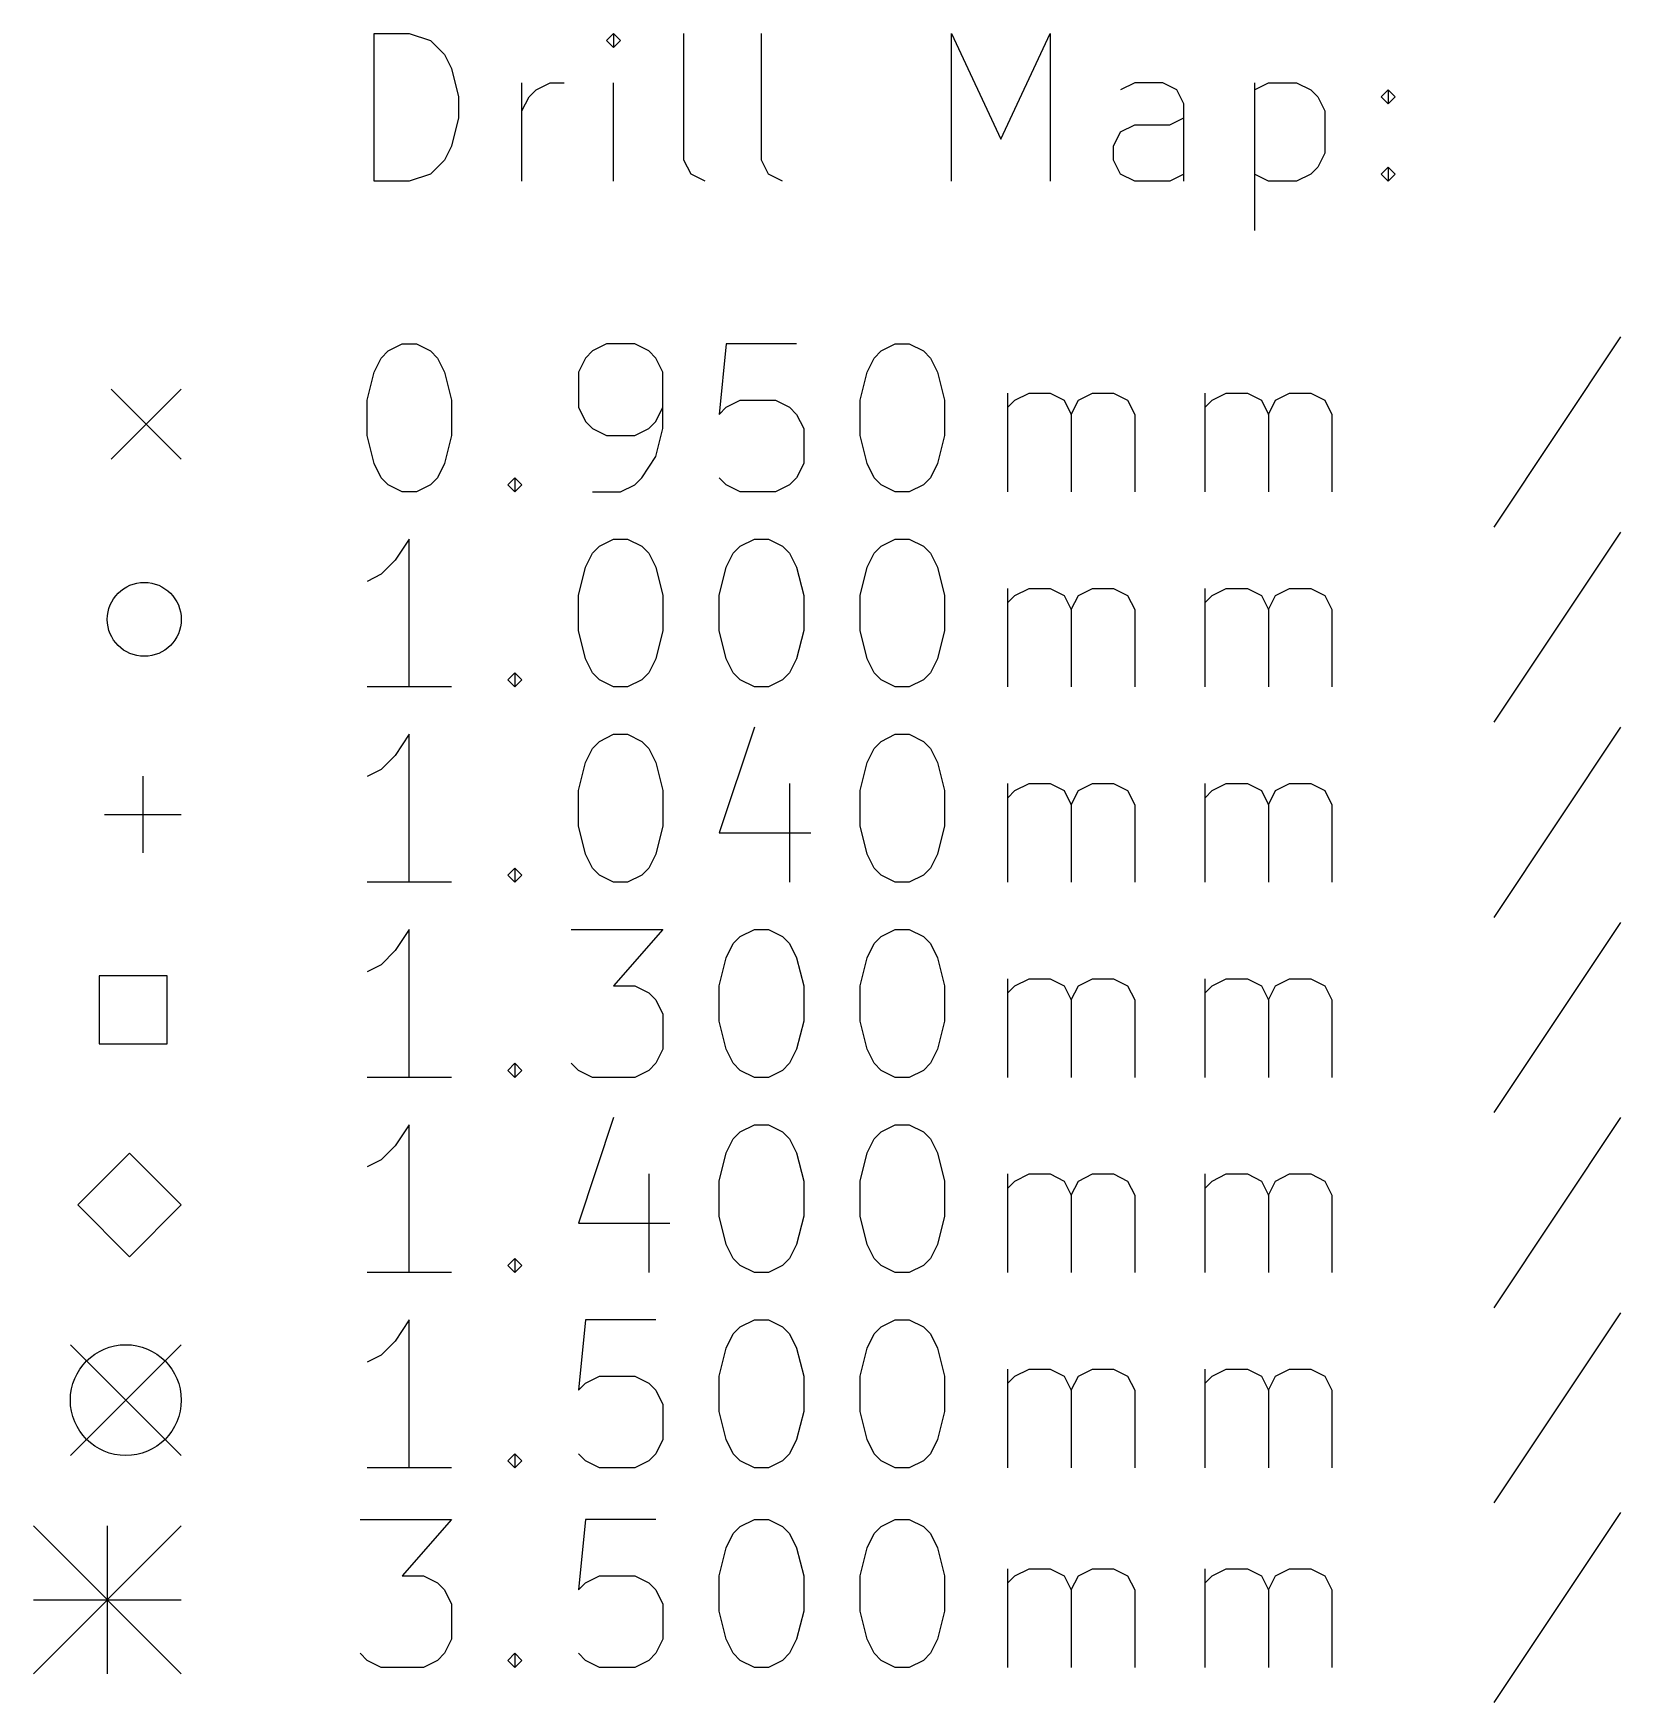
# Model space of a CAD drawing. Extents: x -2 to 92, y -24 to 92.
# Drawn here: x -2.1 to 19.36, y -23.79 to -1.21 of the extents above; entities that cross this region are included whole.
import ezdxf

# ---------------------------------------------------------------- set-up
doc = ezdxf.new("R2010")
doc.units = 0
doc.layers.add('BLACK', color=7, linetype='CONTINUOUS')

msp = doc.modelspace()

# ---------------------------------------------------------------- linework, layer by layer
at = {"layer": 'BLACK', "linetype": 'CONTINUOUS'}
for p, q in [((2.507768, -3.214838), (2.507768, -1.214838)), ((2.507768, -1.214838), (2.983958, -1.214838)), ((2.983958, -1.214838), (3.269673, -1.310076)), ((3.269673, -1.310076), (3.460149, -1.500552)), ((5.745863, -1.214838), (5.650625, -1.310076)), ((5.650625, -1.310076), (5.745863, -1.405314)), ((5.841101, -1.310076), (5.745863, -1.214838)), ((5.745863, -1.214838), (5.745863, -1.405314)), ((5.745863, -1.405314), (5.841101, -1.310076)), ((6.698244, -2.929123), (6.698244, -1.214838)), ((7.745863, -2.929123), (7.745863, -1.214838)), ((10.317292, -3.214838), (10.317292, -1.214838)), ((10.317292, -1.214838), (10.983959, -2.643409)), ((10.983959, -2.643409), (11.650625, -1.214838)), ((11.650625, -1.214838), (11.650625, -3.214838)), ((3.460149, -1.500552), (3.555387, -1.691028)), ((3.555387, -1.691028), (3.650625, -2.07198)), ((4.507768, -3.214838), (4.507768, -1.881504)), ((4.603006, -2.07198), (4.698244, -1.976742)), ((4.698244, -1.976742), (4.88872, -1.881504)), ((4.88872, -1.881504), (5.079197, -1.881504)), ((5.745863, -3.214838), (5.745863, -1.881504)), ((12.793482, -1.881504), (12.603006, -1.976742)), ((13.174435, -1.881504), (12.793482, -1.881504)), ((13.364911, -1.976742), (13.174435, -1.881504)), ((13.460149, -2.167219), (13.364911, -1.976742)), ((14.41253, -1.881504), (14.41253, -3.881504)), ((14.41253, -1.976742), (14.603006, -1.881504)), ((14.603006, -1.881504), (14.983959, -1.881504)), ((14.983959, -1.881504), (15.174435, -1.976742)), ((15.174435, -1.976742), (15.269673, -2.07198)), ((16.126816, -2.07198), (16.222054, -1.976742)), ((16.222054, -1.976742), (16.317292, -2.07198)), ((16.222054, -1.976742), (16.222054, -2.167219)), ((3.650625, -2.07198), (3.650625, -2.357695)), ((4.507768, -2.262457), (4.603006, -2.07198)), ((13.460149, -3.214838), (13.460149, -2.167219)), ((15.269673, -2.07198), (15.364911, -2.262457)), ((16.222054, -2.167219), (16.126816, -2.07198)), ((16.317292, -2.07198), (16.222054, -2.167219)), ((3.650625, -2.357695), (3.555387, -2.738647)), ((12.603006, -2.548171), (12.793482, -2.452933)), ((12.793482, -2.452933), (13.269673, -2.452933)), ((13.269673, -2.452933), (13.460149, -2.357695)), ((15.364911, -2.262457), (15.364911, -2.833885)), ((12.507768, -2.738647), (12.603006, -2.548171)), ((3.460149, -2.929123), (3.269673, -3.1196)), ((3.555387, -2.738647), (3.460149, -2.929123)), ((6.793482, -3.1196), (6.698244, -2.929123)), ((7.841101, -3.1196), (7.745863, -2.929123)), ((12.507768, -2.929123), (12.507768, -2.738647)), ((12.603006, -3.1196), (12.507768, -2.929123)), ((15.364911, -2.833885), (15.269673, -3.024361)), ((3.269673, -3.1196), (2.983958, -3.214838)), ((6.983958, -3.214838), (6.793482, -3.1196)), ((8.031577, -3.214838), (7.841101, -3.1196)), ((12.793482, -3.214838), (12.603006, -3.1196)), ((13.460149, -3.1196), (13.269673, -3.214838)), ((14.603006, -3.214838), (14.41253, -3.1196)), ((15.174435, -3.1196), (14.983959, -3.214838)), ((15.269673, -3.024361), (15.174435, -3.1196)), ((16.126816, -3.1196), (16.222054, -3.024361)), ((16.222054, -3.214838), (16.126816, -3.1196)), ((16.222054, -3.024361), (16.317292, -3.1196)), ((16.222054, -3.024361), (16.222054, -3.214838)), ((16.317292, -3.1196), (16.222054, -3.214838)), ((2.983958, -3.214838), (2.507768, -3.214838)), ((13.269673, -3.214838), (12.793482, -3.214838)), ((14.983959, -3.214838), (14.603006, -3.214838)), ((2.698244, -5.510076), (2.88872, -5.414838)), ((2.88872, -5.414838), (3.079197, -5.414838)), ((3.079197, -5.414838), (3.269673, -5.510076)), ((5.650625, -5.414838), (5.460149, -5.510076)), ((6.031578, -5.414838), (5.650625, -5.414838)), ((6.222054, -5.510076), (6.031578, -5.414838)), ((7.269673, -5.414838), (7.174435, -6.367219)), ((8.222054, -5.414838), (7.269673, -5.414838)), ((9.364911, -5.510076), (9.555387, -5.414838)), ((9.555387, -5.414838), (9.745864, -5.414838)), ((9.745864, -5.414838), (9.93634, -5.510076)), ((19.364912, -5.3196), (17.650627, -7.891028)), ((2.507768, -5.79579), (2.603006, -5.605314)), ((2.603006, -5.605314), (2.698244, -5.510076)), ((3.269673, -5.510076), (3.364911, -5.605314)), ((3.364911, -5.605314), (3.460149, -5.79579)), ((5.364911, -5.605314), (5.269673, -5.79579)), ((5.460149, -5.510076), (5.364911, -5.605314)), ((6.317292, -5.605314), (6.222054, -5.510076)), ((6.41253, -5.79579), (6.317292, -5.605314)), ((9.174435, -5.79579), (9.269673, -5.605314)), ((9.269673, -5.605314), (9.364911, -5.510076)), ((9.93634, -5.510076), (10.031578, -5.605314)), ((10.031578, -5.605314), (10.126816, -5.79579)), ((2.41253, -6.176742), (2.507768, -5.79579)), ((3.460149, -5.79579), (3.555387, -6.176742)), ((5.269673, -5.79579), (5.269673, -6.27198)), ((6.41253, -6.557695), (6.41253, -5.79579)), ((9.079197, -6.176742), (9.174435, -5.79579)), ((10.126816, -5.79579), (10.222054, -6.176742)), ((-1.05, -6.025), (-0.1, -6.975)), ((-0.1, -6.025), (-1.05, -6.975)), ((11.079197, -7.414838), (11.079197, -6.081504)), ((11.174435, -6.176742), (11.364911, -6.081504)), ((11.364911, -6.081504), (11.650626, -6.081504)), ((11.650626, -6.081504), (11.841102, -6.176742)), ((12.031578, -6.176742), (12.222054, -6.081504)), ((12.222054, -6.081504), (12.507768, -6.081504)), ((12.507768, -6.081504), (12.698245, -6.176742)), ((13.745864, -7.414838), (13.745864, -6.081504)), ((13.841102, -6.176742), (14.031578, -6.081504)), ((14.031578, -6.081504), (14.317293, -6.081504)), ((14.317293, -6.081504), (14.507769, -6.176742)), ((14.698245, -6.176742), (14.888721, -6.081504)), ((14.888721, -6.081504), (15.174435, -6.081504)), ((15.174435, -6.081504), (15.364912, -6.176742)), ((2.41253, -6.652933), (2.41253, -6.176742)), ((3.555387, -6.176742), (3.555387, -6.652933)), ((5.269673, -6.27198), (5.364911, -6.462457)), ((6.317292, -6.462457), (6.41253, -6.27198)), ((7.174435, -6.367219), (7.269673, -6.27198)), ((7.269673, -6.27198), (7.460149, -6.176742)), ((7.460149, -6.176742), (7.93634, -6.176742)), ((7.93634, -6.176742), (8.126816, -6.27198)), ((8.126816, -6.27198), (8.222054, -6.367219)), ((9.079197, -6.652933), (9.079197, -6.176742)), ((10.222054, -6.176742), (10.222054, -6.652933)), ((11.079197, -6.27198), (11.174435, -6.176742)), ((11.841102, -6.176742), (11.93634, -6.367219)), ((11.93634, -6.367219), (12.031578, -6.176742)), ((12.698245, -6.176742), (12.793483, -6.367219)), ((13.745864, -6.27198), (13.841102, -6.176742)), ((14.507769, -6.176742), (14.603007, -6.367219)), ((14.603007, -6.367219), (14.698245, -6.176742)), ((15.364912, -6.176742), (15.46015, -6.367219)), ((5.364911, -6.462457), (5.460149, -6.557695)), ((6.222054, -6.557695), (6.317292, -6.462457)), ((8.222054, -6.367219), (8.317292, -6.557695)), ((11.93634, -6.367219), (11.93634, -7.414838)), ((12.793483, -6.367219), (12.793483, -7.414838)), ((14.603007, -6.367219), (14.603007, -7.414838)), ((15.46015, -6.367219), (15.46015, -7.414838)), ((2.507768, -7.033885), (2.41253, -6.652933)), ((3.555387, -6.652933), (3.460149, -7.033885)), ((5.460149, -6.557695), (5.650625, -6.652933)), ((5.650625, -6.652933), (6.031578, -6.652933)), ((6.031578, -6.652933), (6.222054, -6.557695)), ((6.317292, -6.938647), (6.41253, -6.557695)), ((8.317292, -6.557695), (8.317292, -7.033885)), ((9.174435, -7.033885), (9.079197, -6.652933)), ((10.222054, -6.652933), (10.126816, -7.033885)), ((6.126816, -7.224361), (6.317292, -6.938647)), ((2.603006, -7.224361), (2.507768, -7.033885)), ((2.698244, -7.3196), (2.603006, -7.224361)), ((3.364911, -7.224361), (3.269673, -7.3196)), ((3.460149, -7.033885), (3.364911, -7.224361)), ((4.317292, -7.3196), (4.41253, -7.224361)), ((4.41253, -7.224361), (4.507768, -7.3196)), ((4.41253, -7.224361), (4.41253, -7.414838)), ((6.031578, -7.3196), (6.126816, -7.224361)), ((7.269673, -7.3196), (7.174435, -7.224361)), ((8.222054, -7.224361), (8.126816, -7.3196)), ((8.317292, -7.033885), (8.222054, -7.224361)), ((9.269673, -7.224361), (9.174435, -7.033885)), ((9.364911, -7.3196), (9.269673, -7.224361)), ((10.031578, -7.224361), (9.93634, -7.3196)), ((10.126816, -7.033885), (10.031578, -7.224361)), ((2.88872, -7.414838), (2.698244, -7.3196)), ((3.079197, -7.414838), (2.88872, -7.414838)), ((3.269673, -7.3196), (3.079197, -7.414838)), ((4.41253, -7.414838), (4.317292, -7.3196)), ((4.507768, -7.3196), (4.41253, -7.414838)), ((5.460149, -7.414838), (5.841101, -7.414838)), ((5.841101, -7.414838), (6.031578, -7.3196)), ((7.460149, -7.414838), (7.269673, -7.3196)), ((7.93634, -7.414838), (7.460149, -7.414838)), ((8.126816, -7.3196), (7.93634, -7.414838)), ((9.555387, -7.414838), (9.364911, -7.3196)), ((9.745864, -7.414838), (9.555387, -7.414838)), ((9.93634, -7.3196), (9.745864, -7.414838)), ((2.983958, -8.054838), (2.793482, -8.340552)), ((2.983958, -10.054838), (2.983958, -8.054838)), ((5.555387, -8.150076), (5.745863, -8.054838)), ((5.745863, -8.054838), (5.93634, -8.054838)), ((5.93634, -8.054838), (6.126816, -8.150076)), ((7.460149, -8.150076), (7.650625, -8.054838)), ((7.650625, -8.054838), (7.841102, -8.054838)), ((7.841102, -8.054838), (8.031578, -8.150076)), ((9.364911, -8.150076), (9.555387, -8.054838)), ((9.555387, -8.054838), (9.745864, -8.054838)), ((9.745864, -8.054838), (9.93634, -8.150076)), ((19.364912, -7.9596), (17.650627, -10.531028)), ((2.793482, -8.340552), (2.603006, -8.531028)), ((5.364911, -8.43579), (5.460149, -8.245314)), ((5.460149, -8.245314), (5.555387, -8.150076)), ((6.126816, -8.150076), (6.222054, -8.245314)), ((6.222054, -8.245314), (6.317292, -8.43579)), ((7.269673, -8.43579), (7.364911, -8.245314)), ((7.364911, -8.245314), (7.460149, -8.150076)), ((8.031578, -8.150076), (8.126816, -8.245314)), ((8.126816, -8.245314), (8.222054, -8.43579)), ((9.174435, -8.43579), (9.269673, -8.245314)), ((9.269673, -8.245314), (9.364911, -8.150076)), ((9.93634, -8.150076), (10.031578, -8.245314)), ((10.031578, -8.245314), (10.126816, -8.43579)), ((2.603006, -8.531028), (2.41253, -8.626266)), ((5.269673, -8.816742), (5.364911, -8.43579)), ((6.317292, -8.43579), (6.41253, -8.816742)), ((7.174435, -8.816742), (7.269673, -8.43579)), ((8.222054, -8.43579), (8.317292, -8.816742)), ((9.079197, -8.816742), (9.174435, -8.43579)), ((10.126816, -8.43579), (10.222054, -8.816742)), ((11.079197, -10.054838), (11.079197, -8.721504)), ((11.174435, -8.816742), (11.364911, -8.721504)), ((11.364911, -8.721504), (11.650626, -8.721504)), ((11.650626, -8.721504), (11.841102, -8.816742)), ((12.031578, -8.816742), (12.222054, -8.721504)), ((12.222054, -8.721504), (12.507768, -8.721504)), ((12.507768, -8.721504), (12.698245, -8.816742)), ((13.745864, -10.054838), (13.745864, -8.721504)), ((13.841102, -8.816742), (14.031578, -8.721504)), ((14.031578, -8.721504), (14.317293, -8.721504)), ((14.317293, -8.721504), (14.507769, -8.816742)), ((14.698245, -8.816742), (14.888721, -8.721504)), ((14.888721, -8.721504), (15.174435, -8.721504)), ((15.174435, -8.721504), (15.364912, -8.816742)), ((5.269673, -9.292933), (5.269673, -8.816742)), ((6.41253, -8.816742), (6.41253, -9.292933)), ((7.174435, -9.292933), (7.174435, -8.816742)), ((8.317292, -8.816742), (8.317292, -9.292933)), ((9.079197, -9.292933), (9.079197, -8.816742)), ((10.222054, -8.816742), (10.222054, -9.292933)), ((11.079197, -8.91198), (11.174435, -8.816742)), ((11.841102, -8.816742), (11.93634, -9.007219)), ((11.93634, -9.007219), (12.031578, -8.816742)), ((11.93634, -9.007219), (11.93634, -10.054838)), ((12.698245, -8.816742), (12.793483, -9.007219)), ((12.793483, -9.007219), (12.793483, -10.054838)), ((13.745864, -8.91198), (13.841102, -8.816742)), ((14.507769, -8.816742), (14.603007, -9.007219)), ((14.603007, -9.007219), (14.698245, -8.816742)), ((14.603007, -9.007219), (14.603007, -10.054838)), ((15.364912, -8.816742), (15.46015, -9.007219)), ((15.46015, -9.007219), (15.46015, -10.054838)), ((5.364911, -9.673885), (5.269673, -9.292933)), ((6.41253, -9.292933), (6.317292, -9.673885)), ((7.269673, -9.673885), (7.174435, -9.292933)), ((8.317292, -9.292933), (8.222054, -9.673885)), ((9.174435, -9.673885), (9.079197, -9.292933)), ((10.222054, -9.292933), (10.126816, -9.673885)), ((5.460149, -9.864361), (5.364911, -9.673885)), ((6.317292, -9.673885), (6.222054, -9.864361)), ((7.364911, -9.864361), (7.269673, -9.673885)), ((8.222054, -9.673885), (8.126816, -9.864361)), ((9.269673, -9.864361), (9.174435, -9.673885)), ((10.126816, -9.673885), (10.031578, -9.864361)), ((4.317292, -9.9596), (4.41253, -9.864361)), ((4.41253, -9.864361), (4.507768, -9.9596)), ((4.41253, -9.864361), (4.41253, -10.054838)), ((5.555387, -9.9596), (5.460149, -9.864361)), ((6.222054, -9.864361), (6.126816, -9.9596)), ((7.460149, -9.9596), (7.364911, -9.864361)), ((8.126816, -9.864361), (8.031578, -9.9596)), ((9.364911, -9.9596), (9.269673, -9.864361)), ((10.031578, -9.864361), (9.93634, -9.9596)), ((3.555387, -10.054838), (2.41253, -10.054838)), ((4.41253, -10.054838), (4.317292, -9.9596)), ((4.507768, -9.9596), (4.41253, -10.054838)), ((5.745863, -10.054838), (5.555387, -9.9596)), ((5.93634, -10.054838), (5.745863, -10.054838)), ((6.126816, -9.9596), (5.93634, -10.054838)), ((7.650625, -10.054838), (7.460149, -9.9596)), ((7.841102, -10.054838), (7.650625, -10.054838)), ((8.031578, -9.9596), (7.841102, -10.054838)), ((9.555387, -10.054838), (9.364911, -9.9596)), ((9.745864, -10.054838), (9.555387, -10.054838)), ((9.93634, -9.9596), (9.745864, -10.054838)), ((7.650625, -10.5996), (7.174435, -12.028171)), ((19.364912, -10.5996), (17.650627, -13.171028)), ((2.983958, -10.694838), (2.793482, -10.980552)), ((2.983958, -12.694838), (2.983958, -10.694838)), ((5.460149, -10.885314), (5.555387, -10.790076)), ((5.555387, -10.790076), (5.745863, -10.694838)), ((5.745863, -10.694838), (5.93634, -10.694838)), ((5.93634, -10.694838), (6.126816, -10.790076)), ((6.126816, -10.790076), (6.222054, -10.885314)), ((9.269673, -10.885314), (9.364911, -10.790076)), ((9.364911, -10.790076), (9.555387, -10.694838)), ((9.555387, -10.694838), (9.745864, -10.694838)), ((9.745864, -10.694838), (9.93634, -10.790076)), ((9.93634, -10.790076), (10.031578, -10.885314)), ((2.793482, -10.980552), (2.603006, -11.171028)), ((5.364911, -11.07579), (5.460149, -10.885314)), ((6.222054, -10.885314), (6.317292, -11.07579)), ((9.174435, -11.07579), (9.269673, -10.885314)), ((10.031578, -10.885314), (10.126816, -11.07579)), ((-0.62, -11.26), (-0.62, -12.3)), ((2.603006, -11.171028), (2.41253, -11.266266)), ((5.269673, -11.456742), (5.364911, -11.07579)), ((6.317292, -11.07579), (6.41253, -11.456742)), ((9.079197, -11.456742), (9.174435, -11.07579)), ((10.126816, -11.07579), (10.222054, -11.456742)), ((5.269673, -11.932933), (5.269673, -11.456742)), ((6.41253, -11.456742), (6.41253, -11.932933)), ((8.126816, -11.361504), (8.126816, -12.694838)), ((9.079197, -11.932933), (9.079197, -11.456742)), ((10.222054, -11.456742), (10.222054, -11.932933)), ((11.079197, -12.694838), (11.079197, -11.361504)), ((11.079197, -11.55198), (11.174435, -11.456742)), ((11.174435, -11.456742), (11.364911, -11.361504)), ((11.364911, -11.361504), (11.650626, -11.361504)), ((11.650626, -11.361504), (11.841102, -11.456742)), ((11.841102, -11.456742), (11.93634, -11.647219)), ((11.93634, -11.647219), (12.031578, -11.456742)), ((12.031578, -11.456742), (12.222054, -11.361504)), ((12.222054, -11.361504), (12.507768, -11.361504)), ((12.507768, -11.361504), (12.698245, -11.456742)), ((12.698245, -11.456742), (12.793483, -11.647219)), ((13.745864, -12.694838), (13.745864, -11.361504)), ((13.745864, -11.55198), (13.841102, -11.456742)), ((13.841102, -11.456742), (14.031578, -11.361504)), ((14.031578, -11.361504), (14.317293, -11.361504)), ((14.317293, -11.361504), (14.507769, -11.456742)), ((14.507769, -11.456742), (14.603007, -11.647219)), ((14.603007, -11.647219), (14.698245, -11.456742)), ((14.698245, -11.456742), (14.888721, -11.361504)), ((14.888721, -11.361504), (15.174435, -11.361504)), ((15.174435, -11.361504), (15.364912, -11.456742)), ((15.364912, -11.456742), (15.46015, -11.647219)), ((11.93634, -11.647219), (11.93634, -12.694838)), ((12.793483, -11.647219), (12.793483, -12.694838)), ((14.603007, -11.647219), (14.603007, -12.694838)), ((15.46015, -11.647219), (15.46015, -12.694838)), ((-1.14, -11.78), (-0.1, -11.78)), ((5.364911, -12.313885), (5.269673, -11.932933)), ((6.41253, -11.932933), (6.317292, -12.313885)), ((9.174435, -12.313885), (9.079197, -11.932933)), ((10.222054, -11.932933), (10.126816, -12.313885)), ((7.174435, -12.028171), (8.41253, -12.028171)), ((5.460149, -12.504361), (5.364911, -12.313885)), ((6.317292, -12.313885), (6.222054, -12.504361)), ((9.269673, -12.504361), (9.174435, -12.313885)), ((10.126816, -12.313885), (10.031578, -12.504361)), ((4.317292, -12.5996), (4.41253, -12.504361)), ((4.41253, -12.694838), (4.317292, -12.5996)), ((4.41253, -12.504361), (4.507768, -12.5996)), ((4.41253, -12.504361), (4.41253, -12.694838)), ((4.507768, -12.5996), (4.41253, -12.694838)), ((5.555387, -12.5996), (5.460149, -12.504361)), ((5.745863, -12.694838), (5.555387, -12.5996)), ((6.126816, -12.5996), (5.93634, -12.694838)), ((6.222054, -12.504361), (6.126816, -12.5996)), ((9.364911, -12.5996), (9.269673, -12.504361)), ((9.555387, -12.694838), (9.364911, -12.5996)), ((9.93634, -12.5996), (9.745864, -12.694838)), ((10.031578, -12.504361), (9.93634, -12.5996)), ((3.555387, -12.694838), (2.41253, -12.694838)), ((5.93634, -12.694838), (5.745863, -12.694838)), ((9.745864, -12.694838), (9.555387, -12.694838)), ((19.364912, -13.2396), (17.650627, -15.811028)), ((2.983958, -13.334838), (2.793482, -13.620552)), ((2.983958, -15.334838), (2.983958, -13.334838)), ((5.174435, -13.334838), (6.41253, -13.334838)), ((6.41253, -13.334838), (5.745863, -14.096742)), ((7.269673, -13.71579), (7.364911, -13.525314)), ((7.364911, -13.525314), (7.460149, -13.430076)), ((7.460149, -13.430076), (7.650625, -13.334838)), ((7.650625, -13.334838), (7.841102, -13.334838)), ((7.841102, -13.334838), (8.031578, -13.430076)), ((8.031578, -13.430076), (8.126816, -13.525314)), ((8.126816, -13.525314), (8.222054, -13.71579)), ((9.174435, -13.71579), (9.269673, -13.525314)), ((9.269673, -13.525314), (9.364911, -13.430076)), ((9.364911, -13.430076), (9.555387, -13.334838)), ((9.555387, -13.334838), (9.745864, -13.334838)), ((9.745864, -13.334838), (9.93634, -13.430076)), ((9.93634, -13.430076), (10.031578, -13.525314)), ((10.031578, -13.525314), (10.126816, -13.71579)), ((2.793482, -13.620552), (2.603006, -13.811028)), ((7.174435, -14.096742), (7.269673, -13.71579)), ((8.222054, -13.71579), (8.317292, -14.096742)), ((9.079197, -14.096742), (9.174435, -13.71579)), ((10.126816, -13.71579), (10.222054, -14.096742)), ((-0.290376, -13.960376), (-1.209624, -13.960376)), ((-1.209624, -13.960376), (-1.209624, -14.879624)), ((-0.290376, -14.879624), (-0.290376, -13.960376)), ((2.603006, -13.811028), (2.41253, -13.906266)), ((5.745863, -14.096742), (6.031578, -14.096742)), ((6.031578, -14.096742), (6.222054, -14.19198)), ((6.222054, -14.19198), (6.317292, -14.287219)), ((7.174435, -14.572933), (7.174435, -14.096742)), ((8.317292, -14.096742), (8.317292, -14.572933)), ((9.079197, -14.572933), (9.079197, -14.096742)), ((10.222054, -14.096742), (10.222054, -14.572933)), ((11.079197, -15.334838), (11.079197, -14.001504)), ((11.079197, -14.19198), (11.174435, -14.096742)), ((11.174435, -14.096742), (11.364911, -14.001504)), ((11.364911, -14.001504), (11.650626, -14.001504)), ((11.650626, -14.001504), (11.841102, -14.096742)), ((11.841102, -14.096742), (11.93634, -14.287219)), ((11.93634, -14.287219), (12.031578, -14.096742)), ((12.031578, -14.096742), (12.222054, -14.001504)), ((12.222054, -14.001504), (12.507768, -14.001504)), ((12.507768, -14.001504), (12.698245, -14.096742)), ((12.698245, -14.096742), (12.793483, -14.287219)), ((13.745864, -15.334838), (13.745864, -14.001504)), ((13.745864, -14.19198), (13.841102, -14.096742)), ((13.841102, -14.096742), (14.031578, -14.001504)), ((14.031578, -14.001504), (14.317293, -14.001504)), ((14.317293, -14.001504), (14.507769, -14.096742)), ((14.507769, -14.096742), (14.603007, -14.287219)), ((14.603007, -14.287219), (14.698245, -14.096742)), ((14.698245, -14.096742), (14.888721, -14.001504)), ((14.888721, -14.001504), (15.174435, -14.001504)), ((15.174435, -14.001504), (15.364912, -14.096742)), ((15.364912, -14.096742), (15.46015, -14.287219)), ((6.317292, -14.287219), (6.41253, -14.477695)), ((11.93634, -14.287219), (11.93634, -15.334838)), ((12.793483, -14.287219), (12.793483, -15.334838)), ((14.603007, -14.287219), (14.603007, -15.334838)), ((15.46015, -14.287219), (15.46015, -15.334838)), ((6.41253, -14.477695), (6.41253, -14.953885)), ((7.269673, -14.953885), (7.174435, -14.572933)), ((8.317292, -14.572933), (8.222054, -14.953885)), ((9.174435, -14.953885), (9.079197, -14.572933)), ((10.222054, -14.572933), (10.126816, -14.953885)), ((-1.209624, -14.879624), (-0.290376, -14.879624)), ((6.41253, -14.953885), (6.317292, -15.144361)), ((7.364911, -15.144361), (7.269673, -14.953885)), ((8.222054, -14.953885), (8.126816, -15.144361)), ((9.269673, -15.144361), (9.174435, -14.953885)), ((10.126816, -14.953885), (10.031578, -15.144361)), ((3.555387, -15.334838), (2.41253, -15.334838)), ((4.317292, -15.2396), (4.41253, -15.144361)), ((4.41253, -15.334838), (4.317292, -15.2396)), ((4.41253, -15.144361), (4.507768, -15.2396)), ((4.41253, -15.144361), (4.41253, -15.334838)), ((4.507768, -15.2396), (4.41253, -15.334838)), ((5.269673, -15.2396), (5.174435, -15.144361)), ((5.460149, -15.334838), (5.269673, -15.2396)), ((6.031578, -15.334838), (5.460149, -15.334838)), ((6.222054, -15.2396), (6.031578, -15.334838)), ((6.317292, -15.144361), (6.222054, -15.2396)), ((7.460149, -15.2396), (7.364911, -15.144361)), ((7.650625, -15.334838), (7.460149, -15.2396)), ((7.841102, -15.334838), (7.650625, -15.334838)), ((8.031578, -15.2396), (7.841102, -15.334838)), ((8.126816, -15.144361), (8.031578, -15.2396)), ((9.364911, -15.2396), (9.269673, -15.144361)), ((9.555387, -15.334838), (9.364911, -15.2396)), ((9.745864, -15.334838), (9.555387, -15.334838)), ((9.93634, -15.2396), (9.745864, -15.334838)), ((10.031578, -15.144361), (9.93634, -15.2396)), ((2.983958, -15.974838), (2.793482, -16.260552)), ((2.983958, -17.974838), (2.983958, -15.974838)), ((5.745863, -15.8796), (5.269673, -17.308171)), ((7.460149, -16.070076), (7.650625, -15.974838)), ((7.650625, -15.974838), (7.841102, -15.974838)), ((7.841102, -15.974838), (8.031578, -16.070076)), ((9.364911, -16.070076), (9.555387, -15.974838)), ((9.555387, -15.974838), (9.745864, -15.974838)), ((9.745864, -15.974838), (9.93634, -16.070076)), ((19.364912, -15.8796), (17.650627, -18.451028)), ((7.269673, -16.35579), (7.364911, -16.165314)), ((7.364911, -16.165314), (7.460149, -16.070076)), ((8.031578, -16.070076), (8.126816, -16.165314)), ((8.126816, -16.165314), (8.222054, -16.35579)), ((9.174435, -16.35579), (9.269673, -16.165314)), ((9.269673, -16.165314), (9.364911, -16.070076)), ((9.93634, -16.070076), (10.031578, -16.165314)), ((10.031578, -16.165314), (10.126816, -16.35579)), ((-0.8, -16.36), (-1.5, -17.06)), ((-0.1, -17.06), (-0.8, -16.36)), ((2.603006, -16.451028), (2.41253, -16.546266)), ((2.793482, -16.260552), (2.603006, -16.451028)), ((7.174435, -16.736742), (7.269673, -16.35579)), ((8.222054, -16.35579), (8.317292, -16.736742)), ((9.079197, -16.736742), (9.174435, -16.35579)), ((10.126816, -16.35579), (10.222054, -16.736742)), ((6.222054, -16.641504), (6.222054, -17.974838)), ((11.079197, -17.974838), (11.079197, -16.641504)), ((11.174435, -16.736742), (11.364911, -16.641504)), ((11.364911, -16.641504), (11.650626, -16.641504)), ((11.650626, -16.641504), (11.841102, -16.736742)), ((12.031578, -16.736742), (12.222054, -16.641504)), ((12.222054, -16.641504), (12.507768, -16.641504)), ((12.507768, -16.641504), (12.698245, -16.736742)), ((13.745864, -17.974838), (13.745864, -16.641504)), ((13.841102, -16.736742), (14.031578, -16.641504)), ((14.031578, -16.641504), (14.317293, -16.641504)), ((14.317293, -16.641504), (14.507769, -16.736742)), ((14.698245, -16.736742), (14.888721, -16.641504)), ((14.888721, -16.641504), (15.174435, -16.641504)), ((15.174435, -16.641504), (15.364912, -16.736742)), ((7.174435, -17.212933), (7.174435, -16.736742)), ((8.317292, -16.736742), (8.317292, -17.212933)), ((9.079197, -17.212933), (9.079197, -16.736742)), ((10.222054, -16.736742), (10.222054, -17.212933)), ((11.079197, -16.83198), (11.174435, -16.736742)), ((11.841102, -16.736742), (11.93634, -16.927219)), ((11.93634, -16.927219), (12.031578, -16.736742)), ((11.93634, -16.927219), (11.93634, -17.974838)), ((12.698245, -16.736742), (12.793483, -16.927219)), ((12.793483, -16.927219), (12.793483, -17.974838)), ((13.745864, -16.83198), (13.841102, -16.736742)), ((14.507769, -16.736742), (14.603007, -16.927219)), ((14.603007, -16.927219), (14.698245, -16.736742)), ((14.603007, -16.927219), (14.603007, -17.974838)), ((15.364912, -16.736742), (15.46015, -16.927219)), ((15.46015, -16.927219), (15.46015, -17.974838)), ((-1.5, -17.06), (-0.8, -17.76)), ((-0.8, -17.76), (-0.1, -17.06)), ((5.269673, -17.308171), (6.507768, -17.308171)), ((7.269673, -17.593885), (7.174435, -17.212933)), ((8.317292, -17.212933), (8.222054, -17.593885)), ((9.174435, -17.593885), (9.079197, -17.212933)), ((10.222054, -17.212933), (10.126816, -17.593885)), ((7.364911, -17.784361), (7.269673, -17.593885)), ((8.222054, -17.593885), (8.126816, -17.784361)), ((9.269673, -17.784361), (9.174435, -17.593885)), ((10.126816, -17.593885), (10.031578, -17.784361)), ((4.317292, -17.8796), (4.41253, -17.784361)), ((4.41253, -17.784361), (4.507768, -17.8796)), ((4.41253, -17.784361), (4.41253, -17.974838)), ((7.460149, -17.8796), (7.364911, -17.784361)), ((8.126816, -17.784361), (8.031578, -17.8796)), ((9.364911, -17.8796), (9.269673, -17.784361)), ((10.031578, -17.784361), (9.93634, -17.8796)), ((3.555387, -17.974838), (2.41253, -17.974838)), ((4.41253, -17.974838), (4.317292, -17.8796)), ((4.507768, -17.8796), (4.41253, -17.974838)), ((7.650625, -17.974838), (7.460149, -17.8796)), ((7.841102, -17.974838), (7.650625, -17.974838)), ((8.031578, -17.8796), (7.841102, -17.974838)), ((9.555387, -17.974838), (9.364911, -17.8796)), ((9.745864, -17.974838), (9.555387, -17.974838)), ((9.93634, -17.8796), (9.745864, -17.974838)), ((2.983958, -18.614838), (2.793482, -18.900552)), ((2.983958, -20.614838), (2.983958, -18.614838)), ((5.364911, -18.614838), (5.269673, -19.567219)), ((6.317292, -18.614838), (5.364911, -18.614838)), ((7.364911, -18.805314), (7.460149, -18.710076)), ((7.460149, -18.710076), (7.650625, -18.614838)), ((7.650625, -18.614838), (7.841102, -18.614838)), ((7.841102, -18.614838), (8.031578, -18.710076)), ((8.031578, -18.710076), (8.126816, -18.805314)), ((9.269673, -18.805314), (9.364911, -18.710076)), ((9.364911, -18.710076), (9.555387, -18.614838)), ((9.555387, -18.614838), (9.745864, -18.614838)), ((9.745864, -18.614838), (9.93634, -18.710076)), ((9.93634, -18.710076), (10.031578, -18.805314)), ((19.364912, -18.5196), (17.650627, -21.091028)), ((-1.6, -18.95), (-0.1, -20.45)), ((-0.1, -18.95), (-1.6, -20.45)), ((2.793482, -18.900552), (2.603006, -19.091028)), ((7.269673, -18.99579), (7.364911, -18.805314)), ((8.126816, -18.805314), (8.222054, -18.99579)), ((9.174435, -18.99579), (9.269673, -18.805314)), ((10.031578, -18.805314), (10.126816, -18.99579)), ((2.603006, -19.091028), (2.41253, -19.186266)), ((7.174435, -19.376742), (7.269673, -18.99579)), ((8.222054, -18.99579), (8.317292, -19.376742)), ((9.079197, -19.376742), (9.174435, -18.99579)), ((10.126816, -18.99579), (10.222054, -19.376742)), ((5.364911, -19.47198), (5.555387, -19.376742)), ((5.555387, -19.376742), (6.031578, -19.376742)), ((6.031578, -19.376742), (6.222054, -19.47198)), ((7.174435, -19.852933), (7.174435, -19.376742)), ((8.317292, -19.376742), (8.317292, -19.852933)), ((9.079197, -19.852933), (9.079197, -19.376742)), ((10.222054, -19.376742), (10.222054, -19.852933)), ((11.079197, -20.614838), (11.079197, -19.281504)), ((11.079197, -19.47198), (11.174435, -19.376742)), ((11.174435, -19.376742), (11.364911, -19.281504)), ((11.364911, -19.281504), (11.650626, -19.281504)), ((11.650626, -19.281504), (11.841102, -19.376742)), ((11.841102, -19.376742), (11.93634, -19.567219)), ((11.93634, -19.567219), (12.031578, -19.376742)), ((12.031578, -19.376742), (12.222054, -19.281504)), ((12.222054, -19.281504), (12.507768, -19.281504)), ((12.507768, -19.281504), (12.698245, -19.376742)), ((12.698245, -19.376742), (12.793483, -19.567219)), ((13.745864, -20.614838), (13.745864, -19.281504)), ((13.745864, -19.47198), (13.841102, -19.376742)), ((13.841102, -19.376742), (14.031578, -19.281504)), ((14.031578, -19.281504), (14.317293, -19.281504)), ((14.317293, -19.281504), (14.507769, -19.376742)), ((14.507769, -19.376742), (14.603007, -19.567219)), ((14.603007, -19.567219), (14.698245, -19.376742)), ((14.698245, -19.376742), (14.888721, -19.281504)), ((14.888721, -19.281504), (15.174435, -19.281504)), ((15.174435, -19.281504), (15.364912, -19.376742)), ((15.364912, -19.376742), (15.46015, -19.567219)), ((5.269673, -19.567219), (5.364911, -19.47198)), ((6.222054, -19.47198), (6.317292, -19.567219)), ((6.317292, -19.567219), (6.41253, -19.757695)), ((11.93634, -19.567219), (11.93634, -20.614838)), ((12.793483, -19.567219), (12.793483, -20.614838)), ((14.603007, -19.567219), (14.603007, -20.614838)), ((15.46015, -19.567219), (15.46015, -20.614838)), ((6.41253, -19.757695), (6.41253, -20.233885)), ((7.269673, -20.233885), (7.174435, -19.852933)), ((8.317292, -19.852933), (8.222054, -20.233885)), ((9.174435, -20.233885), (9.079197, -19.852933)), ((10.222054, -19.852933), (10.126816, -20.233885)), ((6.41253, -20.233885), (6.317292, -20.424361)), ((7.364911, -20.424361), (7.269673, -20.233885)), ((8.222054, -20.233885), (8.126816, -20.424361)), ((9.269673, -20.424361), (9.174435, -20.233885)), ((10.126816, -20.233885), (10.031578, -20.424361)), ((4.317292, -20.5196), (4.41253, -20.424361)), ((4.41253, -20.614838), (4.317292, -20.5196)), ((4.41253, -20.424361), (4.507768, -20.5196)), ((4.41253, -20.424361), (4.41253, -20.614838)), ((4.507768, -20.5196), (4.41253, -20.614838)), ((5.364911, -20.5196), (5.269673, -20.424361)), ((5.555387, -20.614838), (5.364911, -20.5196)), ((6.222054, -20.5196), (6.031578, -20.614838)), ((6.317292, -20.424361), (6.222054, -20.5196)), ((7.460149, -20.5196), (7.364911, -20.424361)), ((7.650625, -20.614838), (7.460149, -20.5196)), ((8.031578, -20.5196), (7.841102, -20.614838)), ((8.126816, -20.424361), (8.031578, -20.5196)), ((9.364911, -20.5196), (9.269673, -20.424361)), ((9.555387, -20.614838), (9.364911, -20.5196)), ((9.93634, -20.5196), (9.745864, -20.614838)), ((10.031578, -20.424361), (9.93634, -20.5196)), ((3.555387, -20.614838), (2.41253, -20.614838)), ((6.031578, -20.614838), (5.555387, -20.614838)), ((7.841102, -20.614838), (7.650625, -20.614838)), ((9.745864, -20.614838), (9.555387, -20.614838)), ((19.364912, -21.2196), (17.650627, -23.791028)), ((-2.1, -21.4), (-0.1, -23.4)), ((-0.1, -21.4), (-2.1, -23.4)), ((-1.1, -21.4), (-1.1, -23.4)), ((2.317292, -21.314838), (3.555387, -21.314838)), ((3.555387, -21.314838), (2.88872, -22.076742)), ((5.364911, -21.314838), (5.269673, -22.267219)), ((6.317292, -21.314838), (5.364911, -21.314838)), ((7.364911, -21.505314), (7.460149, -21.410076)), ((7.460149, -21.410076), (7.650625, -21.314838)), ((7.650625, -21.314838), (7.841102, -21.314838)), ((7.841102, -21.314838), (8.031578, -21.410076)), ((8.031578, -21.410076), (8.126816, -21.505314)), ((9.269673, -21.505314), (9.364911, -21.410076)), ((9.364911, -21.410076), (9.555387, -21.314838)), ((9.555387, -21.314838), (9.745864, -21.314838)), ((9.745864, -21.314838), (9.93634, -21.410076)), ((9.93634, -21.410076), (10.031578, -21.505314)), ((7.269673, -21.69579), (7.364911, -21.505314)), ((8.126816, -21.505314), (8.222054, -21.69579)), ((9.174435, -21.69579), (9.269673, -21.505314)), ((10.031578, -21.505314), (10.126816, -21.69579)), ((7.174435, -22.076742), (7.269673, -21.69579)), ((8.222054, -21.69579), (8.317292, -22.076742)), ((9.079197, -22.076742), (9.174435, -21.69579)), ((10.126816, -21.69579), (10.222054, -22.076742)), ((2.88872, -22.076742), (3.174435, -22.076742)), ((3.174435, -22.076742), (3.364911, -22.17198)), ((5.364911, -22.17198), (5.555387, -22.076742)), ((5.555387, -22.076742), (6.031578, -22.076742)), ((6.031578, -22.076742), (6.222054, -22.17198)), ((7.174435, -22.552933), (7.174435, -22.076742)), ((8.317292, -22.076742), (8.317292, -22.552933)), ((9.079197, -22.552933), (9.079197, -22.076742)), ((10.222054, -22.076742), (10.222054, -22.552933)), ((11.079197, -23.314838), (11.079197, -21.981504)), ((11.079197, -22.17198), (11.174435, -22.076742)), ((11.174435, -22.076742), (11.364911, -21.981504)), ((11.364911, -21.981504), (11.650626, -21.981504)), ((11.650626, -21.981504), (11.841102, -22.076742)), ((11.841102, -22.076742), (11.93634, -22.267219)), ((11.93634, -22.267219), (12.031578, -22.076742)), ((12.031578, -22.076742), (12.222054, -21.981504)), ((12.222054, -21.981504), (12.507768, -21.981504)), ((12.507768, -21.981504), (12.698245, -22.076742)), ((12.698245, -22.076742), (12.793483, -22.267219)), ((13.745864, -23.314838), (13.745864, -21.981504)), ((13.745864, -22.17198), (13.841102, -22.076742)), ((13.841102, -22.076742), (14.031578, -21.981504)), ((14.031578, -21.981504), (14.317293, -21.981504)), ((14.317293, -21.981504), (14.507769, -22.076742)), ((14.507769, -22.076742), (14.603007, -22.267219)), ((14.603007, -22.267219), (14.698245, -22.076742)), ((14.698245, -22.076742), (14.888721, -21.981504)), ((14.888721, -21.981504), (15.174435, -21.981504)), ((15.174435, -21.981504), (15.364912, -22.076742)), ((15.364912, -22.076742), (15.46015, -22.267219)), ((3.364911, -22.17198), (3.460149, -22.267219)), ((3.460149, -22.267219), (3.555387, -22.457695)), ((5.269673, -22.267219), (5.364911, -22.17198)), ((6.222054, -22.17198), (6.317292, -22.267219)), ((6.317292, -22.267219), (6.41253, -22.457695)), ((11.93634, -22.267219), (11.93634, -23.314838)), ((12.793483, -22.267219), (12.793483, -23.314838)), ((14.603007, -22.267219), (14.603007, -23.314838)), ((15.46015, -22.267219), (15.46015, -23.314838)), ((-2.1, -22.4), (-0.1, -22.4)), ((3.555387, -22.457695), (3.555387, -22.933885)), ((6.41253, -22.457695), (6.41253, -22.933885)), ((7.269673, -22.933885), (7.174435, -22.552933)), ((8.317292, -22.552933), (8.222054, -22.933885)), ((9.174435, -22.933885), (9.079197, -22.552933)), ((10.222054, -22.552933), (10.126816, -22.933885)), ((3.555387, -22.933885), (3.460149, -23.124361)), ((6.41253, -22.933885), (6.317292, -23.124361)), ((7.364911, -23.124361), (7.269673, -22.933885)), ((8.222054, -22.933885), (8.126816, -23.124361)), ((9.269673, -23.124361), (9.174435, -22.933885)), ((10.126816, -22.933885), (10.031578, -23.124361)), ((2.41253, -23.2196), (2.317292, -23.124361)), ((2.603006, -23.314838), (2.41253, -23.2196)), ((3.364911, -23.2196), (3.174435, -23.314838)), ((3.460149, -23.124361), (3.364911, -23.2196)), ((4.317292, -23.2196), (4.41253, -23.124361)), ((4.41253, -23.314838), (4.317292, -23.2196)), ((4.41253, -23.124361), (4.507768, -23.2196)), ((4.41253, -23.124361), (4.41253, -23.314838)), ((4.507768, -23.2196), (4.41253, -23.314838)), ((5.364911, -23.2196), (5.269673, -23.124361)), ((5.555387, -23.314838), (5.364911, -23.2196)), ((6.222054, -23.2196), (6.031578, -23.314838)), ((6.317292, -23.124361), (6.222054, -23.2196)), ((7.460149, -23.2196), (7.364911, -23.124361)), ((7.650625, -23.314838), (7.460149, -23.2196)), ((8.031578, -23.2196), (7.841102, -23.314838)), ((8.126816, -23.124361), (8.031578, -23.2196)), ((9.364911, -23.2196), (9.269673, -23.124361)), ((9.555387, -23.314838), (9.364911, -23.2196)), ((9.93634, -23.2196), (9.745864, -23.314838)), ((10.031578, -23.124361), (9.93634, -23.2196)), ((3.174435, -23.314838), (2.603006, -23.314838)), ((6.031578, -23.314838), (5.555387, -23.314838)), ((7.841102, -23.314838), (7.650625, -23.314838)), ((9.745864, -23.314838), (9.555387, -23.314838))]:
    msp.add_line(p, q, dxfattribs=at)
at = {"layer": 'BLACK'}
for centre, radius in [((-0.6, -9.14), 0.5), ((-0.85, -19.7), 0.75)]:
    msp.add_circle(centre, radius, dxfattribs=at)

doc.saveas('drawing.dxf')
